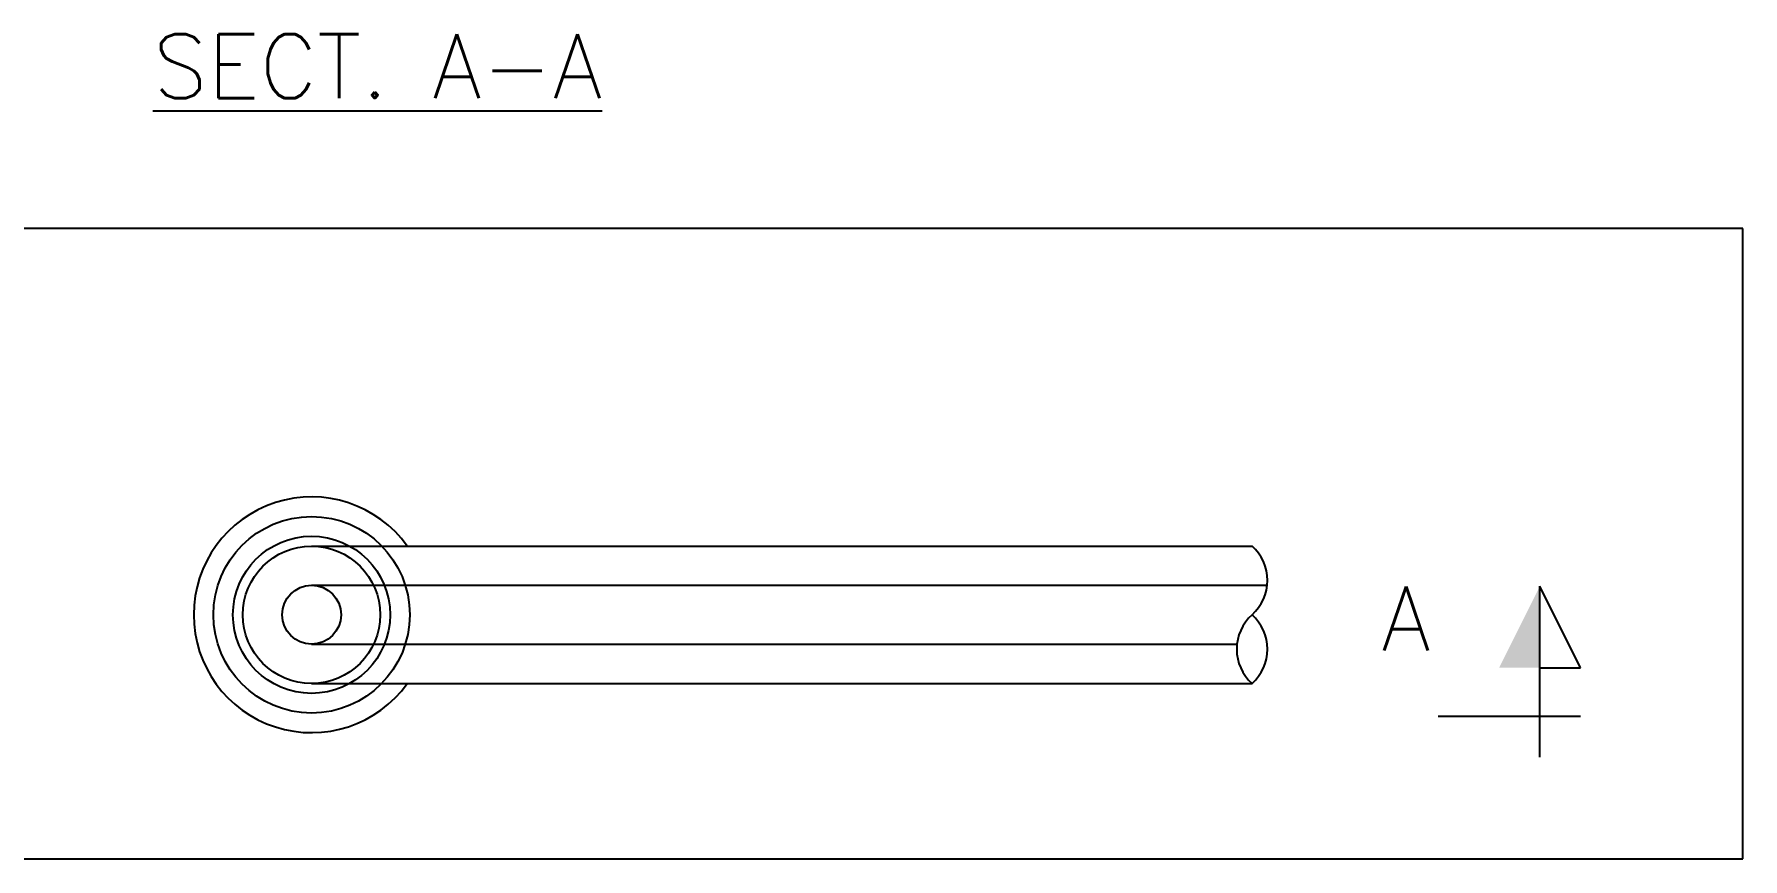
# Model space of a CAD drawing. Extents: x 594 to 813, y 174 to 240.
# Drawn here: x 643.485 to 646.415, y 210.491 to 211.905 of the extents above; entities that cross this region are included whole.
import ezdxf

# ---------------------------------------------------------------- set-up
doc = ezdxf.new("R2010")
doc.units = 0
doc.header["$MEASUREMENT"] = 0
doc.layers.add('AC.REF(S). PIPING', color=3, linetype='CONTINUOUS', lineweight=30)
doc.layers.add('text', color=72, linetype='CONTINUOUS', lineweight=15)
for name, color, linetype in [('LIN-2', 7, 'CONTINUOUS'), ('M_ARR', 2, 'CONTINUOUS'), ('T-TEXT', 3, 'CONTINUOUS'), ('TXST-500', 3, 'CONTINUOUS')]:
    doc.layers.add(name, color=color, linetype=linetype)
doc.styles.add('AC', font='romans.shx', dxfattribs={"height": 0.2})

# ---------------------------------------------------------------- blocks, each defined once
blk = doc.blocks.new('AR6')
at = {"layer": 'M_ARR'}
for p, q in [((-16.599, 0), (-16.599, 2)), ((-16.599, 2), (-12.599, 0))]:
    blk.add_line(p, q, dxfattribs=at)
blk.add_solid([(-12.599, 0), (-16.599, 0), (-16.599, -2), (-16.599, 0)], dxfattribs=at)
at = {"layer": 'TXST-500'}
for p, q in [((-19, 2), (-19, -5)), ((-21, 0), (-12.599, 0))]:
    blk.add_line(p, q, dxfattribs=at)
blk = doc.blocks.new('A$C5DD3573E')
at = {"layer": 'LIN-2'}
for p, q in [((-17830.266, -17461.495), (-16497.067, -17461.495)), ((-17830.266, -17517.175), (-16475.686, -17517.175)), ((-17830.266, -17600.695), (-16518.449, -17600.695)), ((-17830.266, -17656.375), (-16497.067, -17656.375))]:
    blk.add_line(p, q, dxfattribs=at)
for radius in [139.2, 111.36, 97.44, 41.76]:
    blk.add_circle((-17830.266, -17558.935), radius, dxfattribs=at)
for centre, radius, start, end in [((-17830.266, -17558.935), 167.04, 35.685336, 324.314664), ((-16540.75, -17510.215), 65.436, 311.879754, 48.120246), ((-16453.385, -17607.655), 65.436, 131.879754, 228.120246), ((-16540.75, -17607.655), 65.436, 311.879754, 48.120246)]:
    blk.add_arc(centre, radius, start, end, dxfattribs=at)
at = {"layer": 'M_ARR'}
for p, q in [((-15801.402, -17011.368), (-19665.8, -17011.368)), ((-15801.402, -17904.767), (-15801.402, -17011.368)), ((-19665.8, -17904.767), (-15801.402, -17904.767))]:
    blk.add_line(p, q, dxfattribs=at)
at = {"layer": 'text', "xscale": -28.83880587978638, "yscale": 28.83880587978638, "zscale": 28.83880606671602, "rotation": 270}
blk.add_blockref('AR6', (-16089.095, -17155.281), dxfattribs=at)
at = {"layer": 'T-TEXT', "color": 7, "linetype": 'Continuous', "style": 'AC'}
blk.add_text('%%uSECT. A-A', height=90.62483, dxfattribs=at).set_placement((-18055.23, -16826.823))
at = {"layer": 'TXST-500', "style": 'AC'}
blk.add_text('A', height=90.625, dxfattribs=at).set_placement((-16313.727, -17609.539))

msp = doc.modelspace()

# ---------------------------------------------------------------- block references
at = {"layer": 'AC.REF(S). PIPING', "linetype": 'Continuous', "xscale": 0.0012099999999862, "yscale": 0.0012099999999862, "zscale": 0.0012099999999862}
msp.add_blockref('A$C5DD3573E', (665.5351, 232.1557), dxfattribs=at)

doc.saveas('drawing.dxf')
